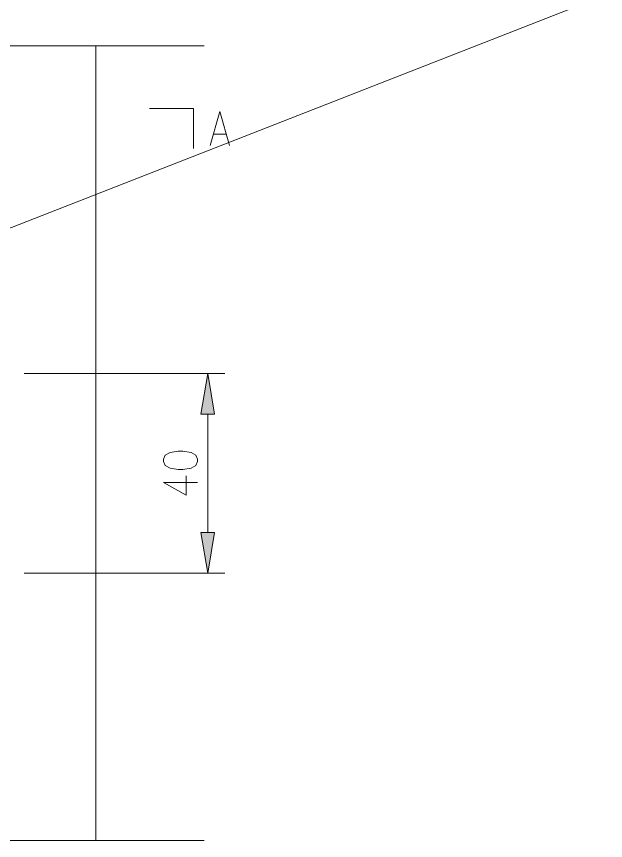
# Model space of a CAD drawing. Header units: millimetres. Extents: x 0 to 414, y 0 to 292.
# Drawn here: x 96.79 to 130.93, y 91.52 to 139.31 of the extents above; entities that cross this region are included whole.
import ezdxf

# ---------------------------------------------------------------- set-up
doc = ezdxf.new("R2010")
doc.units = ezdxf.units.MM

msp = doc.modelspace()

# ---------------------------------------------------------------- hatches: boundary and pattern name
h = msp.add_hatch(color=0)
h.dxf.hatch_style = 2
h.paths.add_polyline_path([(107.480806, 116.247333), (107.875917, 118.610944), (108.271028, 116.247333)])
h = msp.add_hatch(color=0)
h.dxf.hatch_style = 2
h.paths.add_polyline_path([(107.480806, 109.392861), (107.875917, 107.02925), (108.271028, 109.392861)])

# ---------------------------------------------------------------- linework, layer by layer
at = {"color": 0, "lineweight": 0}
for points in [[(130.933472, 140.560778), (92.586528, 125.546556)], [(80.634417, 137.615083), (107.667778, 137.615083)], [(101.384806, 137.615083), (101.384806, 91.524667)], [(104.496306, 133.967361), (107.057472, 133.967361)], [(107.057472, 133.967361), (107.057472, 131.663722)], [(108.0135, 131.829528), (108.577944, 133.801556), (109.138861, 131.829528)], [(108.225167, 132.485694), (108.927194, 132.485694)], [(97.246722, 118.610944), (108.860167, 118.610944)], [(107.875917, 116.247333), (107.875917, 109.392861)], [(105.31475, 112.292694), (106.630611, 111.544806), (106.630611, 112.670167)], [(105.31475, 112.292694), (107.286778, 112.292694)], [(97.246722, 107.02925), (108.860167, 107.02925)], [(80.634417, 91.524667), (107.667778, 91.524667)]]:
    msp.add_lwpolyline(points, dxfattribs=at)
for points in [[(107.480806, 116.247333), (107.875917, 118.610944), (108.271028, 116.247333)], [(105.31475, 113.495667), (105.41, 113.269889), (105.692222, 113.118194), (106.161417, 113.044111), (106.440111, 113.044111), (106.909306, 113.118194), (107.191528, 113.269889), (107.286778, 113.495667), (107.286778, 113.643833), (107.191528, 113.869611), (106.909306, 114.017778), (106.440111, 114.095389), (106.161417, 114.095389), (105.692222, 114.017778), (105.41, 113.869611), (105.31475, 113.643833)], [(107.480806, 109.392861), (107.875917, 107.02925), (108.271028, 109.392861)]]:
    msp.add_lwpolyline(points, close=True, dxfattribs=at)

doc.saveas('drawing.dxf')
